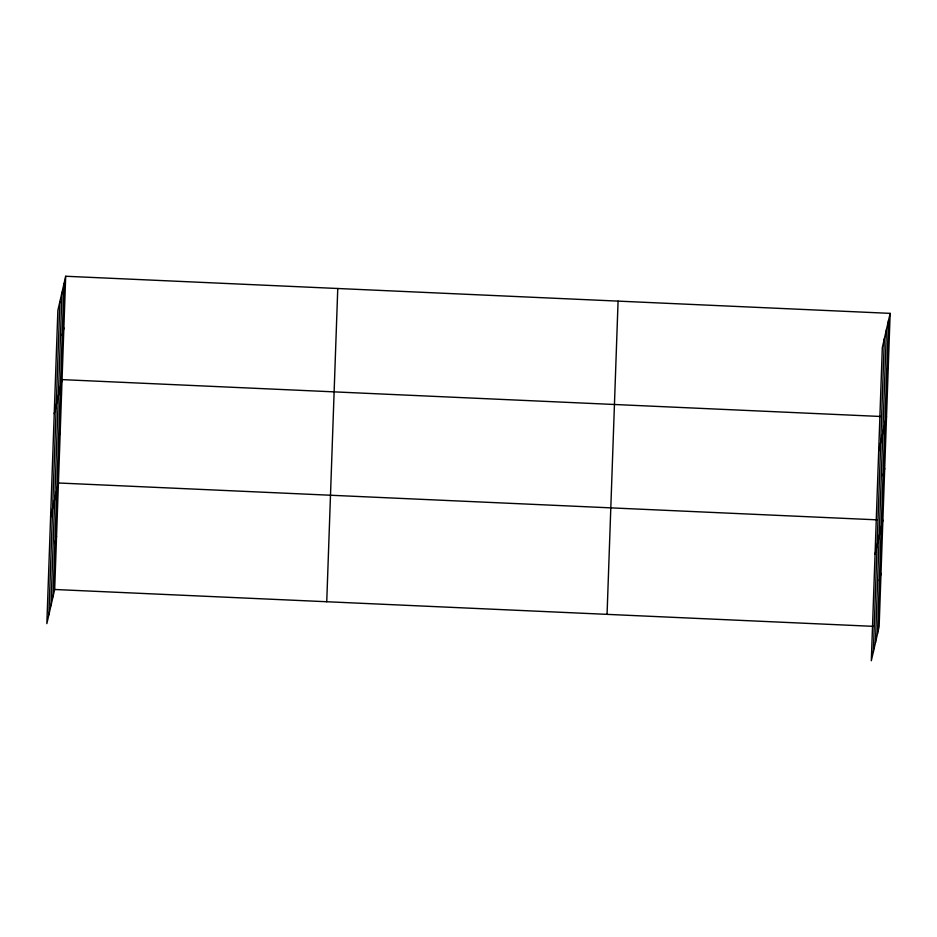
<?xml version="1.0" encoding="UTF-8"?>
<svg xmlns="http://www.w3.org/2000/svg" width="937" height="937" viewBox="0 0 937 937"><rect width="100%" height="100%" fill="white"/><g stroke="black" fill="none" stroke-linecap="round" stroke-linejoin="round"><path stroke-width="1.41" d="M48.876 614.766L59.898 301.527M50.973 605.63L61.994 292.391M52.999 596.775L64.021 283.536M65.684 276.251L57.871 310.393L46.85 623.632L54.674 589.49L65.684 276.251L890.15 313.368L879.129 626.607L871.316 660.749L882.326 347.51L890.15 313.368M326.744 601.741L337.765 288.502M607.059 614.356L618.08 301.117M873.343 651.883L884.364 338.655M875.427 642.759L886.449 329.519M877.465 633.892L888.487 320.653M62.205 335.212L63.868 327.938M54.229 413.756L62.053 379.614L880.757 416.485M58.562 438.586L60.237 431.301M50.598 517.13L58.41 482.988L877.114 519.848M54.873 543.519L56.548 536.233M886.66 372.34L888.335 365.055M878.695 450.884L886.519 416.742M883.029 475.703L884.692 468.43M875.053 554.247L882.877 520.105M879.339 580.647L881.003 573.362M54.674 589.49L873.378 626.349"/></g></svg>
